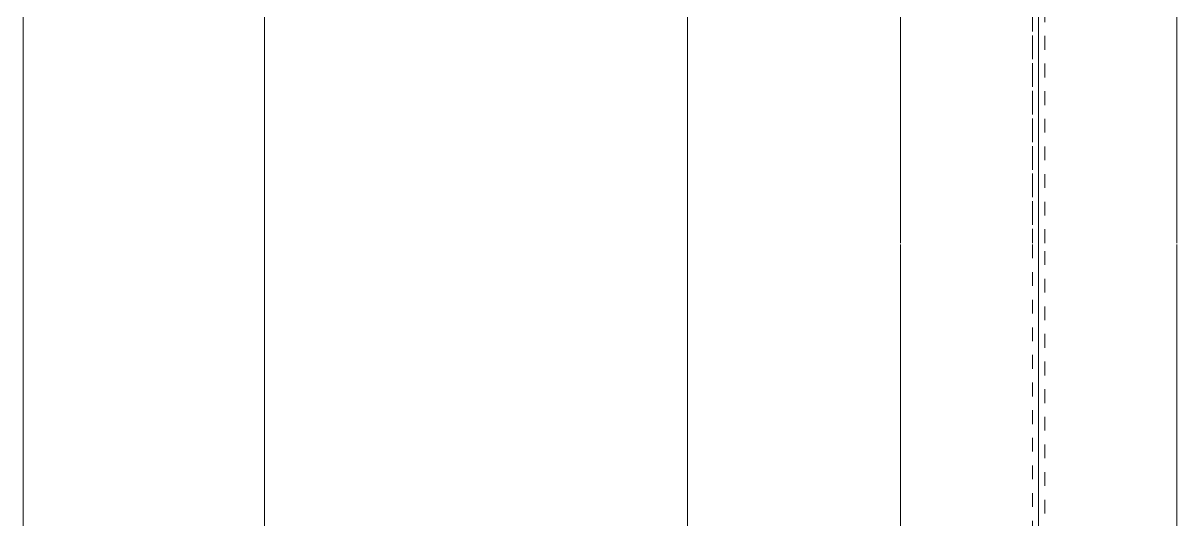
# Model space of a CAD drawing. Header units: millimetres. Extents: x 2 to 579, y 1 to 825.
# Drawn here: x 5 to 88.5, y 507.4 to 543.4 of the extents above; entities that cross this region are included whole.
import ezdxf

# ---------------------------------------------------------------- set-up
doc = ezdxf.new("R2010")
doc.units = ezdxf.units.MM
for name, pattern in [('XKITLINE00', [0]), ('XKITLINE01', [4, 1, -1, 1, -1]), ('XKITLINE03', [6, 3, -1, 1, -1])]:
    doc.linetypes.add(name, pattern=pattern)
for name, color, linetype, lineweight in [('Dimensions', 7, 'Continuous', 0), ('DrawingSheet', 5, 'Continuous', 0), ('Part', 2, 'Continuous', 0)]:
    doc.layers.add(name, color=color, linetype=linetype, lineweight=lineweight)

# ---------------------------------------------------------------- blocks, each defined once
blk = doc.blocks.new('*A69')
at = {"layer": 'Part', "color": 7, "linetype": 'XKITLINE01', "lineweight": 0}
for p, q in [((68.45, 638.885), (68.45, 527.465)), ((88.45, 527.465), (88.45, 638.885)), ((78, 637.782), (78, 527.465)), ((78.9, 527.465), (78.9, 637.782)), ((68.45, 527.365), (68.45, 455.885)), ((78, 527.365), (78, 455.885)), ((78.9, 455.885), (78.9, 527.365)), ((88.45, 455.885), (88.45, 527.365))]:
    blk.add_line(p, q, dxfattribs=at)
at = {"layer": 'Part', "color": 7, "linetype": 'XKITLINE03', "lineweight": 0}
for p, q in [((78.45, 527.465), (78.45, 631.148)), ((78.45, 455.885), (78.45, 527.365))]:
    blk.add_line(p, q, dxfattribs=at)
blk = doc.blocks.new('*A72')
at = {"layer": 'Part', "color": 7, "linetype": 'XKITLINE01', "lineweight": 0}
for p, q in [((78, 602.494), (78, 527.465)), ((78.9, 527.465), (78.9, 602.494)), ((78, 527.365), (78, 455.885)), ((78.9, 455.885), (78.9, 527.365))]:
    blk.add_line(p, q, dxfattribs=at)
at = {"layer": 'Part', "color": 7, "linetype": 'XKITLINE03', "lineweight": 0}
for p, q in [((78.45, 601.051), (78.45, 527.465)), ((78.45, 527.365), (78.45, 455.885))]:
    blk.add_line(p, q, dxfattribs=at)
at = {"layer": 'Part', "color": 2, "linetype": 'XKITLINE00', "lineweight": 0}
for p, q in [((68.45, 527.465), (68.45, 564.237)), ((88.45, 527.465), (88.45, 564.237)), ((68.45, 455.885), (68.45, 527.365)), ((88.45, 455.885), (88.45, 527.365))]:
    blk.add_line(p, q, dxfattribs=at)
blk = doc.blocks.new('*A162')
at = {"layer": 'DrawingSheet', "color": 5, "linetype": 'XKITLINE00', "lineweight": 0}
blk.add_line((5, 825), (5, 5), dxfattribs=at)
blk = doc.blocks.new('*A248')
at = {"layer": 'Dimensions', "color": 7, "linetype": 'XKITLINE00', "lineweight": 0}
for p, q in [((53.065, 573.702), (53.065, 155.95)), ((78.45, 573.702), (78.45, 155.95))]:
    blk.add_line(p, q, dxfattribs=at)
blk = doc.blocks.new('*A266')
at = {"layer": 'Dimensions', "color": 7, "linetype": 'XKITLINE00', "lineweight": 0}
blk.add_line((22.45, 170.35), (22.45, 576.014), dxfattribs=at)

msp = doc.modelspace()

# ---------------------------------------------------------------- block references
at = {"lineweight": 0}
for name in ['*A162', '*A72', '*A266', '*A248']:
    msp.add_blockref(name, (0, 0), dxfattribs=at)
at = {"layer": 'Part', "lineweight": 0}
msp.add_blockref('*A69', (0, 0), dxfattribs=at)

doc.saveas('drawing.dxf')
